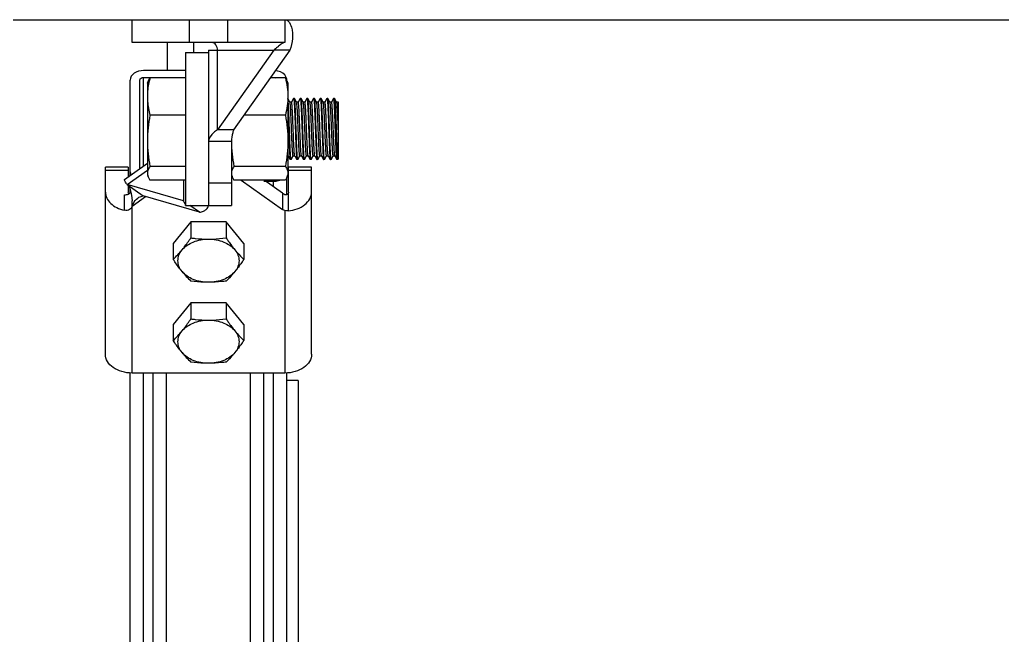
# Model space of a CAD drawing. Extents: x -409572 to -157272, y 600795 to 878326.
# Drawn here: x -401543 to -399675, y 813713 to 814884 of the extents above; entities that cross this region are included whole.
import ezdxf

# ---------------------------------------------------------------- set-up
doc = ezdxf.new("R2010")
doc.units = 0
doc.header["$LTSCALE"] = 1000
doc.header["$MEASUREMENT"] = 0
doc.layers.get('0').update_dxf_attribs({"linetype": 'CONTINUOUS'})
doc.layers.add('BZ', color=2, linetype='CONTINUOUS')

msp = doc.modelspace()

# ---------------------------------------------------------------- linework, layer by layer
at = {"linetype": 'CONTINUOUS'}
for p, q in [((-401329, 814840.2), (-401329, 814883.7)), ((-401329, 814883.7), (-401038.6, 814883.7)), ((-401220.1, 814840.2), (-401220.1, 814883.7)), ((-401147.5, 814883.7), (-401147.5, 814840.2)), ((-401038.6, 814883.7), (-401038.6, 814840.2)), ((-401038.6, 814840.2), (-401329, 814840.2)), ((-401262.7, 814840.2), (-401262.7, 814787)), ((-401212.4, 814840.2), (-401212.4, 814821.2)), ((-401227.4, 814821.2), (-401227.4, 814530.8)), ((-401227.4, 814821.2), (-401183.8, 814821.2)), ((-401183.8, 814825.7), (-401183.8, 814530.8)), ((-401183.8, 814825.7), (-401059.9, 814825.7)), ((-401059.9, 814825.7), (-401166.8, 814674.4)), ((-401166.8, 814674.4), (-401166.8, 814825.7)), ((-401029.1, 814825.7), (-401136, 814674.4)), ((-401029.1, 814825.7), (-401059.9, 814825.7)), ((-401227.4, 814787), (-401307.3, 814787)), ((-401307.3, 814605.8), (-401307.3, 814774.1)), ((-401307.3, 814774.1), (-401227.4, 814774.1)), ((-401227.4, 814773.1), (-401295.1, 814773.1)), ((-401037.7, 814773.1), (-401066.2, 814773.1)), ((-401065.5, 814774.1), (-401060.4, 814774.1)), ((-401060.4, 814773.1), (-401060.4, 814774.1)), ((-401332.7, 814587.8), (-401332.7, 814769)), ((-401314.5, 814600.7), (-401314.5, 814769)), ((-401300, 814763.1), (-401298.8, 814766.3)), ((-401300, 814763.1), (-401300, 814588.8)), ((-401034, 814766.3), (-401032.8, 814763.1)), ((-401032.8, 814763.1), (-401032.8, 814588.8)), ((-401029.1, 814727.2), (-401032.8, 814733.6)), ((-401022.1, 814733.9), (-401026, 814727.2)), ((-401022.1, 814733.9), (-401022, 814734)), ((-401020.4, 814734), (-401022, 814734)), ((-401020.3, 814733.9), (-401020.4, 814734)), ((-401016.4, 814727.2), (-401020.3, 814733.9)), ((-401009.4, 814733.9), (-401013.3, 814727.2)), ((-401009.4, 814733.9), (-401009.3, 814734)), ((-401007.7, 814734), (-401009.3, 814734)), ((-401007.6, 814733.9), (-401007.7, 814734)), ((-401003.7, 814727.2), (-401007.6, 814733.9)), ((-400996.7, 814733.9), (-401000.6, 814727.2)), ((-400996.7, 814733.9), (-400996.6, 814734)), ((-400995, 814734), (-400996.6, 814734)), ((-400994.9, 814733.9), (-400995, 814734)), ((-400991, 814727.2), (-400994.9, 814733.9)), ((-400984, 814733.9), (-400987.9, 814727.2)), ((-400984, 814733.9), (-400983.9, 814734)), ((-400982.3, 814734), (-400983.9, 814734)), ((-400982.2, 814733.9), (-400982.3, 814734)), ((-400978.3, 814727.2), (-400982.2, 814733.9)), ((-400971.3, 814733.9), (-400975.2, 814727.2)), ((-400971.3, 814733.9), (-400971.2, 814734)), ((-400969.6, 814734), (-400971.2, 814734)), ((-400969.5, 814733.9), (-400969.6, 814734)), ((-400965.6, 814727.2), (-400969.5, 814733.9)), ((-400958.6, 814733.9), (-400962.5, 814727.2)), ((-400958.6, 814733.9), (-400958.5, 814734)), ((-400956.9, 814734), (-400958.5, 814734)), ((-400956.8, 814733.9), (-400956.9, 814734)), ((-400952.9, 814727.2), (-400956.8, 814733.9)), ((-400945.9, 814733.9), (-400949.8, 814727.2)), ((-400945.8, 814734), (-400945.9, 814733.9)), ((-400944.2, 814734), (-400945.8, 814734)), ((-400944.2, 814734), (-400944.1, 814733.9)), ((-400940.2, 814727.2), (-400944.1, 814733.9)), ((-400944.1, 814733.9), (-400944, 814733.8)), ((-401029, 814727), (-401029.1, 814727.2)), ((-401026, 814727.2), (-401029.1, 814727.2)), ((-401028.9, 814726.8), (-401029, 814727)), ((-401016.3, 814727), (-401016.4, 814727.2)), ((-401013.3, 814727.2), (-401016.4, 814727.2)), ((-401003.6, 814727), (-401003.7, 814727.2)), ((-401000.6, 814727.2), (-401003.7, 814727.2)), ((-400990.9, 814727), (-400991, 814727.2)), ((-400987.9, 814727.2), (-400991, 814727.2)), ((-400990.8, 814726.9), (-400990.9, 814727)), ((-400978.2, 814727), (-400978.3, 814727.2)), ((-400975.2, 814727.2), (-400978.3, 814727.2)), ((-400965.5, 814727), (-400965.6, 814727.2)), ((-400962.5, 814727.2), (-400965.6, 814727.2)), ((-400952.8, 814727), (-400952.9, 814727.2)), ((-400949.8, 814727.2), (-400952.9, 814727.2)), ((-400940.1, 814727), (-400940.2, 814727.2)), ((-400937, 814727.2), (-400940.2, 814727.2)), ((-400937, 814727.4), (-400937.1, 814727.2)), ((-400937, 814727.4), (-400937, 814619.3)), ((-400937, 814727.1), (-400937, 814727.2)), ((-401227.4, 814702), (-401295.1, 814702)), ((-401037.7, 814702), (-401116.5, 814702)), ((-401136, 814674.4), (-401166.8, 814674.4)), ((-401140.3, 814652.1), (-401183.8, 814652.1)), ((-401140.3, 814652.1), (-401140.3, 814530.8)), ((-401032.8, 814624.8), (-401032.4, 814624.8)), ((-401032.5, 814624.9), (-401032.4, 814624.8)), ((-401032.4, 814624.8), (-401028.5, 814618)), ((-401026.6, 814618), (-401022.8, 814624.8)), ((-401022.8, 814624.8), (-401019.7, 814624.8)), ((-401019.8, 814624.9), (-401019.8, 814625)), ((-401019.8, 814624.9), (-401019.7, 814624.8)), ((-401019.7, 814624.8), (-401015.8, 814618)), ((-401013.9, 814618), (-401010, 814624.8)), ((-401010.1, 814624.8), (-401007, 814624.8)), ((-401007.1, 814624.9), (-401007, 814624.8)), ((-401007, 814624.8), (-401003.1, 814618)), ((-401001.2, 814618), (-400997.3, 814624.8)), ((-400997.4, 814624.8), (-400994.3, 814624.8)), ((-400994.4, 814624.9), (-400994.3, 814624.8)), ((-400994.3, 814624.8), (-400990.4, 814618)), ((-400988.5, 814618), (-400984.6, 814624.8)), ((-400984.7, 814624.8), (-400981.6, 814624.8)), ((-400981.7, 814624.9), (-400981.6, 814624.8)), ((-400981.6, 814624.8), (-400977.7, 814618)), ((-400975.8, 814618), (-400971.9, 814624.8)), ((-400972, 814624.8), (-400968.9, 814624.8)), ((-400968.9, 814624.9), (-400968.9, 814624.8)), ((-400968.9, 814624.8), (-400964.9, 814618)), ((-400963.1, 814618), (-400959.2, 814624.8)), ((-400959.3, 814624.8), (-400956.2, 814624.8)), ((-400956.2, 814624.9), (-400956.6, 814626.5)), ((-400956.2, 814624.9), (-400956.2, 814624.8)), ((-400956.2, 814624.8), (-400952.2, 814618)), ((-400950.4, 814618), (-400946.5, 814624.8)), ((-400946.6, 814624.8), (-400943.5, 814624.8)), ((-400943.5, 814624.9), (-400943.5, 814624.8)), ((-400943.5, 814624.8), (-400939.5, 814618)), ((-401379.9, 814247.9), (-401379.9, 814603.4)), ((-401336.3, 814603.4), (-401379.9, 814603.4)), ((-401343.4, 814580.2), (-401300, 814610.9)), ((-401336.3, 814603.4), (-401336.3, 814585.3)), ((-401227.4, 814604.8), (-401295.1, 814604.8)), ((-401037.7, 814604.8), (-401135.4, 814604.8)), ((-401031.4, 814555.9), (-401031.4, 814603.4)), ((-400987.8, 814603.4), (-401031.4, 814603.4)), ((-401028.5, 814618), (-401028.4, 814617.9)), ((-401026.8, 814617.9), (-401028.4, 814617.9)), ((-401026.6, 814618), (-401026.8, 814617.9)), ((-401015.8, 814618), (-401015.6, 814617.9)), ((-401014.1, 814617.9), (-401015.6, 814617.9)), ((-401013.9, 814618), (-401014.1, 814617.9)), ((-401003.1, 814618), (-401002.9, 814617.9)), ((-401001.4, 814617.9), (-401002.9, 814617.9)), ((-401001.2, 814618), (-401001.4, 814617.9)), ((-400990.4, 814618), (-400990.2, 814617.9)), ((-400988.7, 814617.9), (-400990.2, 814617.9)), ((-400988.5, 814618), (-400988.7, 814617.9)), ((-400987.8, 814247.9), (-400987.8, 814603.4)), ((-400977.7, 814618), (-400977.5, 814617.9)), ((-400975.9, 814617.9), (-400977.5, 814617.9)), ((-400975.8, 814618), (-400975.9, 814617.9)), ((-400964.9, 814618), (-400964.8, 814617.9)), ((-400963.2, 814617.9), (-400964.8, 814617.9)), ((-400963.1, 814618), (-400963.2, 814617.9)), ((-400952.2, 814618), (-400952.1, 814617.9)), ((-400950.5, 814617.9), (-400952.1, 814617.9)), ((-400950.4, 814618), (-400950.5, 814617.9)), ((-400937.8, 814617.9), (-400939.4, 814617.9)), ((-400937.8, 814617.9), (-400937.7, 814618)), ((-400937.7, 814618), (-400937, 814619.3)), ((-401336.3, 814597), (-401379.9, 814597)), ((-401338.6, 814570.6), (-401300, 814597.9)), ((-401300, 814588.8), (-401298.8, 814585.6)), ((-401140.3, 814588.8), (-401139.1, 814585.6)), ((-401034, 814585.6), (-401032.8, 814588.8)), ((-400987.8, 814597), (-401031.4, 814597)), ((-401338.6, 814570.6), (-401307.8, 814548.8)), ((-401231.6, 814539.3), (-401338.6, 814570.6)), ((-401336.3, 814569), (-401336.3, 814555.9)), ((-401335.9, 814568.7), (-401334.8, 814566.4)), ((-401334.8, 814566.4), (-401332.6, 814560.6)), ((-401227.4, 814578.8), (-401295.1, 814578.8)), ((-401231.6, 814578.8), (-401231.6, 814539.3)), ((-401183.8, 814573.3), (-401140.3, 814573.3)), ((-401037.7, 814578.8), (-401135.4, 814578.8)), ((-401121.8, 814578.8), (-401042.9, 814523)), ((-401078.6, 814576.5), (-401060.4, 814576.5)), ((-401042.9, 814553.8), (-401078.2, 814578.8)), ((-401060.4, 814566.2), (-401060.4, 814576.5)), ((-401035, 814551.7), (-401035, 814583.4)), ((-401343.5, 814521.5), (-401343.5, 814550.8)), ((-401332.7, 814554.3), (-401332.7, 814560.7)), ((-401332.6, 814560.6), (-401330.6, 814553.4)), ((-401330.6, 814553.4), (-401329.3, 814545.3)), ((-401329, 814529.5), (-401303.5, 814547.6)), ((-401200.8, 814517.5), (-401307.8, 814548.8)), ((-401042.9, 814553.8), (-401042.9, 814523)), ((-401032.6, 814553.1), (-401032.6, 814520.3)), ((-401329.3, 814545.3), (-401329, 814539.3)), ((-401329, 814212), (-401329, 814539.3)), ((-401227.4, 814530.8), (-401140.3, 814530.8)), ((-401200.8, 814517.5), (-401219.6, 814530.8)), ((-401038.6, 814520.9), (-401038.6, 814212)), ((-401217.4, 814499.5), (-401250.9, 814458.4)), ((-401217.4, 814499.5), (-401217.4, 814468.9)), ((-401150.3, 814499.5), (-401217.4, 814499.5)), ((-401150.3, 814499.5), (-401150.3, 814468.9)), ((-401116.8, 814458.4), (-401150.3, 814499.5)), ((-401250.9, 814458.4), (-401250.9, 814427.9)), ((-401116.8, 814458.4), (-401116.8, 814427.9)), ((-401217.4, 814345.5), (-401250.9, 814304.4)), ((-401217.4, 814345.5), (-401217.4, 814314.9)), ((-401150.3, 814345.5), (-401217.4, 814345.5)), ((-401150.3, 814345.5), (-401150.3, 814314.9)), ((-401116.8, 814304.4), (-401150.3, 814345.5)), ((-401250.9, 814304.4), (-401250.9, 814273.9)), ((-401116.8, 814304.4), (-401116.8, 814273.9)), ((-401332.7, 812555.6), (-401332.7, 814212)), ((-401038.6, 814212), (-401329, 814212)), ((-401307.3, 812554.8), (-401307.3, 814212)), ((-401289.1, 812554.8), (-401289.1, 814212)), ((-401263.7, 812554.8), (-401263.7, 814212)), ((-401104, 812554.8), (-401104, 814212)), ((-401078.6, 812554.8), (-401078.6, 814212)), ((-401060.4, 812554.8), (-401060.4, 814212)), ((-401035, 812555.6), (-401035, 814212)), ((-401013.2, 814197.8), (-401035, 814197.8)), ((-401013.2, 814197.8), (-401013.2, 812607.4))]:
    msp.add_line(p, q, dxfattribs=at)
for centre, radius, start, end in [((-401048.9, 814768.7), 13.9, 17.8946, 22.1691), ((-401284.3, 814611.1), 67.7, 215.5714, 216.7651), ((-401342.3, 814567), 16, 292.244, 297.8329), ((-401341.9, 814566.1), 15, 297.8753, 299.7704), ((-401396.3, 814578.5), 209.3, 313.9914, 320.7735), ((-401072, 814537.4), 209.3, 219.2265, 226.0086), ((-401396.3, 814424.4), 209.3, 313.9914, 320.7735), ((-401072, 814383.4), 209.3, 219.2265, 226.0086)]:
    msp.add_arc(centre, radius, start, end, dxfattribs=at)
for points, knots in [([(-401038.6, 814883.7), (-401031.4, 814883.7), (-401025.3, 814870.4), (-401024, 814857.7), (-401024.2, 814843.5), (-401026.6, 814832.8), (-401029.1, 814825.7)], [0, 0, 0, 0, 0.34128, 0.481725, 0.640517, 1, 1, 1, 1]), ([(-401166.8, 814825.7), (-401166.8, 814829.2), (-401168.2, 814835.9), (-401174.3, 814840.2), (-401177.1, 814840.2)], [0, 0, 0, 0, 0.55976, 1, 1, 1, 1]), ([(-401050.5, 814833.1), (-401051.2, 814832.5), (-401054.3, 814829.9), (-401057.4, 814827.5), (-401059.9, 814825.7)], [0, 0, 0, 0, 0.226541, 1, 1, 1, 1]), ([(-401038.6, 814840.2), (-401040.5, 814840.2), (-401045, 814838), (-401048.4, 814834.9), (-401050.5, 814833.1)], [0, 0, 0, 0, 0.400704, 1, 1, 1, 1]), ([(-401307.3, 814787), (-401313.5, 814787), (-401325.1, 814784.6), (-401332.7, 814773.9), (-401332.7, 814769)], [0, 0, 0, 0, 0.559767, 1, 1, 1, 1]), ([(-401295.1, 814773.1), (-401295.8, 814770.2), (-401298.6, 814758.5), (-401300, 814746.5), (-401300, 814737.6)], [0, 0, 0, 0, 0.252048, 1, 1, 1, 1]), ([(-401298.9, 814766.2), (-401298.6, 814766.8), (-401297.6, 814769.2), (-401296.2, 814771.5), (-401295.1, 814773.1)], [0, 0, 0, 0, 0.238306, 1, 1, 1, 1]), ([(-401036, 814774), (-401036.7, 814775.7), (-401041.4, 814782.8), (-401050.2, 814786.1), (-401056.6, 814786.8)], [0, 0, 0, 0, 0.221061, 1, 1, 1, 1]), ([(-401033.9, 814766.2), (-401034.2, 814766.8), (-401035.2, 814769.2), (-401036.6, 814771.5), (-401037.7, 814773.1)], [0, 0, 0, 0, 0.238306, 1, 1, 1, 1]), ([(-401037.7, 814773.1), (-401036.2, 814767.3), (-401033.7, 814755.5), (-401032.8, 814743.5), (-401032.8, 814737.6)], [0, 0, 0, 0, 0.502209, 1, 1, 1, 1]), ([(-401035, 814769), (-401035, 814769.7), (-401035.1, 814771), (-401035.4, 814772.3), (-401035.6, 814773)], [0, 0, 0, 0, 0.496614, 1, 1, 1, 1]), ([(-401300, 814737.6), (-401300, 814734.6), (-401299.5, 814722.6), (-401297.3, 814710.7), (-401295.1, 814702)], [0, 0, 0, 0, 0.248826, 1, 1, 1, 1]), ([(-401032.8, 814737.6), (-401032.8, 814731.6), (-401033.7, 814719.6), (-401036.2, 814707.8), (-401037.7, 814702)], [0, 0, 0, 0, 0.497791, 1, 1, 1, 1]), ([(-401022, 814734), (-401021.9, 814734), (-401021.8, 814733.8), (-401021.7, 814733.3), (-401021.5, 814732.5), (-401021.3, 814730.9), (-401021.1, 814728.1), (-401020.8, 814723.9), (-401020.5, 814718.7), (-401020.2, 814712.5), (-401019.9, 814705.6), (-401019.5, 814695.2), (-401019, 814681.5), (-401018.4, 814665), (-401017.9, 814649.4), (-401017.5, 814639.5), (-401017.2, 814634.9)], [0, 0, 0, 0, 0.00218, 0.007156, 0.015174, 0.026244, 0.057342, 0.099842, 0.152844, 0.215209, 0.285592, 0.362474, 0.528996, 0.700446, 0.862075, 1, 1, 1, 1]), ([(-401015.7, 814634.9), (-401015.9, 814639.3), (-401016.3, 814649), (-401016.8, 814664.1), (-401017.4, 814680.2), (-401017.9, 814696), (-401018.4, 814708.3), (-401018.8, 814717.1), (-401019.1, 814722.4), (-401019.4, 814726.8), (-401019.6, 814730.2), (-401020, 814732.4), (-401020.1, 814733.6), (-401020.3, 814733.9)], [0, 0, 0, 0, 0.134252, 0.291372, 0.458537, 0.622096, 0.768683, 0.831794, 0.886343, 0.931217, 0.965509, 0.98855, 1, 1, 1, 1]), ([(-401009.3, 814734), (-401009.2, 814734), (-401009.1, 814733.8), (-401009, 814733.3), (-401008.8, 814732.5), (-401008.6, 814730.9), (-401008.4, 814728.1), (-401008.1, 814723.9), (-401007.8, 814718.7), (-401007.5, 814712.6), (-401007.2, 814705.6), (-401006.8, 814695.2), (-401006.3, 814681.5), (-401005.7, 814665), (-401005.2, 814649.4), (-401004.8, 814639.5), (-401004.5, 814634.9)], [0, 0, 0, 0, 0.002174, 0.007143, 0.015154, 0.026218, 0.057307, 0.099799, 0.152794, 0.215155, 0.285537, 0.362422, 0.52895, 0.70041, 0.86206, 1, 1, 1, 1]), ([(-401002.9, 814634.9), (-401003.2, 814639.3), (-401003.6, 814649), (-401004.1, 814664.1), (-401004.7, 814680.2), (-401005.2, 814696), (-401005.7, 814708.3), (-401006.1, 814717.1), (-401006.4, 814722.4), (-401006.7, 814726.8), (-401006.9, 814730.2), (-401007.2, 814732.4), (-401007.4, 814733.6), (-401007.6, 814733.9)], [0, 0, 0, 0, 0.134248, 0.291362, 0.458527, 0.622086, 0.768676, 0.831791, 0.886342, 0.931217, 0.965509, 0.988549, 1, 1, 1, 1]), ([(-400996.6, 814734), (-400996.5, 814734), (-400996.4, 814733.8), (-400996.3, 814733.3), (-400996.1, 814732.5), (-400995.9, 814730.9), (-400995.7, 814728.1), (-400995.4, 814723.9), (-400995.1, 814718.7), (-400994.8, 814712.6), (-400994.5, 814705.6), (-400994.1, 814695.2), (-400993.6, 814681.5), (-400993, 814665), (-400992.5, 814649.4), (-400992, 814639.5), (-400991.8, 814634.9)], [0, 0, 0, 0, 0.002175, 0.007145, 0.015158, 0.026223, 0.057313, 0.099807, 0.152805, 0.215171, 0.285555, 0.36244, 0.528965, 0.700426, 0.862068, 1, 1, 1, 1]), ([(-400990.2, 814634.9), (-400990.5, 814639.3), (-400990.9, 814649), (-400991.4, 814664.1), (-400992, 814680.2), (-400992.5, 814696), (-400993, 814708.3), (-400993.4, 814717.1), (-400993.7, 814722.4), (-400994, 814726.8), (-400994.2, 814730.2), (-400994.5, 814732.4), (-400994.7, 814733.6), (-400994.9, 814733.9)], [0, 0, 0, 0, 0.134249, 0.291369, 0.458531, 0.622086, 0.768675, 0.831789, 0.886339, 0.931214, 0.965507, 0.988549, 1, 1, 1, 1]), ([(-400983.9, 814734), (-400983.8, 814734), (-400983.7, 814733.8), (-400983.6, 814733.3), (-400983.4, 814732.5), (-400983.2, 814730.9), (-400982.9, 814728.1), (-400982.7, 814723.9), (-400982.4, 814718.7), (-400982.1, 814712.5), (-400981.8, 814705.6), (-400981.4, 814695.2), (-400980.9, 814681.5), (-400980.3, 814665), (-400979.8, 814649.4), (-400979.3, 814639.5), (-400979.1, 814634.9)], [0, 0, 0, 0, 0.002179, 0.007154, 0.015171, 0.02624, 0.057337, 0.099835, 0.152836, 0.215199, 0.285581, 0.362463, 0.528986, 0.700438, 0.862072, 1, 1, 1, 1]), ([(-400977.5, 814634.9), (-400977.8, 814639.3), (-400978.2, 814649), (-400978.7, 814664.1), (-400979.3, 814680.2), (-400979.8, 814696), (-400980.3, 814708.3), (-400980.7, 814717.1), (-400981, 814722.4), (-400981.3, 814726.8), (-400981.5, 814730.2), (-400981.8, 814732.4), (-400982, 814733.6), (-400982.2, 814733.9)], [0, 0, 0, 0, 0.134251, 0.29137, 0.458536, 0.622096, 0.768683, 0.831794, 0.886344, 0.931218, 0.96551, 0.98855, 1, 1, 1, 1]), ([(-400971.2, 814734), (-400971.1, 814734), (-400971, 814733.8), (-400970.9, 814733.3), (-400970.7, 814732.5), (-400970.5, 814730.9), (-400970.2, 814728.1), (-400970, 814723.9), (-400969.7, 814718.7), (-400969.4, 814712.6), (-400969.1, 814705.6), (-400968.7, 814695.2), (-400968.2, 814681.5), (-400967.6, 814665), (-400967.1, 814649.4), (-400966.6, 814639.5), (-400966.4, 814634.9)], [0, 0, 0, 0, 0.002173, 0.00714, 0.01515, 0.026213, 0.0573, 0.09979, 0.152784, 0.215145, 0.285528, 0.362414, 0.528942, 0.700406, 0.862059, 1, 1, 1, 1]), ([(-400964.8, 814634.9), (-400965, 814639.3), (-400965.5, 814649), (-400966, 814664.1), (-400966.6, 814680.2), (-400967.1, 814696), (-400967.6, 814708.3), (-400968, 814717.1), (-400968.3, 814722.4), (-400968.6, 814726.8), (-400968.8, 814730.2), (-400969.1, 814732.4), (-400969.3, 814733.6), (-400969.5, 814733.9)], [0, 0, 0, 0, 0.134247, 0.291362, 0.458526, 0.622082, 0.768672, 0.831787, 0.88634, 0.931215, 0.965508, 0.988549, 1, 1, 1, 1]), ([(-400958.5, 814734), (-400958.4, 814734), (-400958.3, 814733.8), (-400958.2, 814733.3), (-400958, 814732.5), (-400957.8, 814730.9), (-400957.5, 814728.1), (-400957.3, 814723.9), (-400957, 814718.7), (-400956.7, 814712.6), (-400956.4, 814705.6), (-400956, 814695.2), (-400955.5, 814681.5), (-400954.9, 814665), (-400954.3, 814649.4), (-400953.9, 814639.5), (-400953.7, 814634.9)], [0, 0, 0, 0, 0.002177, 0.007149, 0.015163, 0.02623, 0.057323, 0.099818, 0.152818, 0.215183, 0.285568, 0.362452, 0.528976, 0.700434, 0.862071, 1, 1, 1, 1]), ([(-400952.1, 814634.9), (-400952.3, 814639.3), (-400952.7, 814649), (-400953.3, 814664.1), (-400953.9, 814680.2), (-400954.4, 814696), (-400954.9, 814708.3), (-400955.3, 814717.1), (-400955.6, 814722.4), (-400955.9, 814726.8), (-400956.1, 814730.2), (-400956.4, 814732.4), (-400956.6, 814733.6), (-400956.8, 814733.9)], [0, 0, 0, 0, 0.134252, 0.291372, 0.458534, 0.62209, 0.768678, 0.831791, 0.88634, 0.931215, 0.965508, 0.988549, 1, 1, 1, 1]), ([(-400939.5, 814618), (-400939.6, 814618.2), (-400939.8, 814618.8), (-400940, 814619.9), (-400940.1, 814621.6), (-400940.4, 814624.7), (-400940.8, 814629.9), (-400941.1, 814637.3), (-400941.5, 814646.1), (-400941.9, 814656), (-400942.3, 814666.7), (-400942.7, 814677.7), (-400943, 814688.6), (-400943.4, 814699.1), (-400943.8, 814708.7), (-400944.2, 814717.1), (-400944.5, 814723.2), (-400944.8, 814727.3), (-400945, 814729.6), (-400945.2, 814731.5), (-400945.3, 814732.8), (-400945.5, 814733.6), (-400945.7, 814734), (-400945.8, 814734)], [0, 0, 0, 0, 0.005461, 0.015369, 0.029712, 0.048378, 0.097984, 0.162392, 0.239234, 0.32568, 0.418537, 0.514379, 0.609666, 0.700878, 0.784648, 0.857887, 0.917894, 0.942228, 0.962473, 0.978452, 0.990029, 0.997146, 1, 1, 1, 1]), ([(-400944, 814733.8), (-400943.9, 814733.6), (-400943.8, 814732.9), (-400943.5, 814731), (-400943.2, 814727.2), (-400942.8, 814721.4), (-400942.4, 814713.9), (-400942.1, 814705), (-400941.7, 814695.1), (-400941.3, 814684.5), (-400940.9, 814673.6), (-400940.5, 814662.7), (-400940.2, 814652.4), (-400939.8, 814642.9), (-400939.4, 814634.6), (-400939.1, 814628.5), (-400938.8, 814624.6), (-400938.6, 814622.2), (-400938.4, 814620.4), (-400938.3, 814619.1), (-400938.1, 814618.4), (-400937.9, 814617.9), (-400937.8, 814617.9)], [0, 0, 0, 0, 0.006475, 0.017345, 0.052019, 0.102898, 0.168161, 0.245445, 0.331943, 0.424513, 0.519786, 0.6143, 0.704615, 0.787448, 0.85979, 0.919015, 0.943021, 0.962988, 0.978745, 0.990161, 0.99718, 1, 1, 1, 1]), ([(-401028.4, 814634.9), (-401028.8, 814644.1), (-401029.3, 814658.6), (-401030, 814678.4), (-401030.6, 814693.7), (-401031.1, 814707.7), (-401031.6, 814719.2), (-401032.1, 814727), (-401032.5, 814731.3), (-401032.7, 814732.8), (-401032.8, 814733.4)], [0, 0, 0, 0, 0.280313, 0.441626, 0.601058, 0.746568, 0.867171, 0.953784, 0.982215, 1, 1, 1, 1]), ([(-401022.8, 814624.8), (-401022.9, 814624.8), (-401023.1, 814625.2), (-401023.2, 814625.8), (-401023.4, 814627), (-401023.6, 814628.5), (-401023.8, 814630.5), (-401024, 814634), (-401024.4, 814639.2), (-401024.7, 814646.4), (-401025.1, 814654.6), (-401025.5, 814663.6), (-401025.9, 814673), (-401026.2, 814682.6), (-401026.6, 814691.9), (-401027, 814700.6), (-401027.4, 814708.5), (-401027.7, 814715.2), (-401028.1, 814720.5), (-401028.5, 814724.2), (-401028.7, 814726.2), (-401028.9, 814726.8)], [0, 0, 0, 0, 0.002911, 0.009851, 0.021077, 0.036552, 0.056152, 0.079719, 0.137881, 0.208992, 0.29053, 0.379595, 0.473019, 0.567477, 0.659607, 0.74613, 0.82397, 0.89036, 0.94295, 0.979899, 1, 1, 1, 1]), ([(-401019.8, 814625), (-401020.1, 814625.6), (-401020.3, 814627.5), (-401020.7, 814631.1), (-401021, 814636.4), (-401021.4, 814643), (-401021.8, 814650.8), (-401022.2, 814659.6), (-401022.5, 814668.9), (-401022.9, 814678.5), (-401023.3, 814688), (-401023.7, 814697.1), (-401024, 814705.4), (-401024.4, 814712.6), (-401024.7, 814717.9), (-401025, 814721.3), (-401025.2, 814723.4), (-401025.4, 814724.9), (-401025.6, 814726.1), (-401025.7, 814726.7), (-401025.9, 814727.2), (-401026, 814727.2)], [0, 0, 0, 0, 0.018814, 0.054691, 0.106467, 0.172314, 0.249877, 0.336373, 0.428694, 0.52352, 0.617441, 0.707082, 0.789219, 0.860904, 0.919566, 0.943342, 0.96312, 0.978736, 0.990065, 0.997067, 1, 1, 1, 1]), ([(-401010.1, 814624.8), (-401010.2, 814624.8), (-401010.4, 814625.2), (-401010.5, 814625.8), (-401010.7, 814627.1), (-401010.9, 814628.7), (-401011.1, 814630.7), (-401011.4, 814634.3), (-401011.7, 814639.6), (-401012.1, 814647), (-401012.4, 814655.4), (-401012.8, 814664.6), (-401013.2, 814674.2), (-401013.6, 814683.9), (-401014, 814693.3), (-401014.3, 814702), (-401014.7, 814709.8), (-401015.1, 814716.4), (-401015.5, 814721.4), (-401015.8, 814724.6), (-401016.1, 814726.3), (-401016.2, 814726.9), (-401016.3, 814727)], [0, 0, 0, 0, 0.002979, 0.01011, 0.021658, 0.037569, 0.057721, 0.081935, 0.141647, 0.214533, 0.297928, 0.388772, 0.483731, 0.57932, 0.672029, 0.758454, 0.835426, 0.900125, 0.95019, 0.983823, 0.99411, 1, 1, 1, 1]), ([(-401007.1, 814624.9), (-401007.2, 814625.1), (-401007.3, 814625.6), (-401007.6, 814627.3), (-401007.9, 814630.5), (-401008.3, 814635.6), (-401008.6, 814642.1), (-401009, 814649.9), (-401009.4, 814658.6), (-401009.8, 814668), (-401010.2, 814677.7), (-401010.5, 814687.3), (-401010.9, 814696.5), (-401011.3, 814704.9), (-401011.7, 814712.3), (-401012, 814717.7), (-401012.3, 814721.2), (-401012.5, 814723.3), (-401012.7, 814724.9), (-401012.9, 814726.1), (-401013, 814726.7), (-401013.2, 814727.2), (-401013.3, 814727.2)], [0, 0, 0, 0, 0.005873, 0.016149, 0.049758, 0.099805, 0.164491, 0.241456, 0.327881, 0.420594, 0.516191, 0.611162, 0.702019, 0.785427, 0.858327, 0.918049, 0.942268, 0.962424, 0.978339, 0.989888, 0.997021, 1, 1, 1, 1]), ([(-400997.4, 814624.8), (-400997.5, 814624.8), (-400997.7, 814625.2), (-400997.8, 814625.8), (-400998, 814627.1), (-400998.2, 814628.7), (-400998.4, 814630.7), (-400998.7, 814634.3), (-400999, 814639.6), (-400999.4, 814647), (-400999.7, 814655.4), (-401000.1, 814664.6), (-401000.5, 814674.2), (-401000.9, 814683.9), (-401001.3, 814693.3), (-401001.6, 814702), (-401002, 814709.8), (-401002.4, 814716.4), (-401002.8, 814721.4), (-401003.1, 814724.6), (-401003.4, 814726.3), (-401003.5, 814726.9), (-401003.6, 814727)], [0, 0, 0, 0, 0.002978, 0.01011, 0.021657, 0.037569, 0.057721, 0.081935, 0.141646, 0.214533, 0.297927, 0.388772, 0.483732, 0.579321, 0.67203, 0.758455, 0.835427, 0.900125, 0.95019, 0.983823, 0.994113, 1, 1, 1, 1]), ([(-400994.4, 814624.9), (-400994.5, 814625.1), (-400994.6, 814625.6), (-400994.9, 814627.3), (-400995.2, 814630.5), (-400995.6, 814635.6), (-400995.9, 814642.1), (-400996.3, 814649.9), (-400996.7, 814658.6), (-400997.1, 814668), (-400997.5, 814677.7), (-400997.8, 814687.3), (-400998.2, 814696.5), (-400998.6, 814704.9), (-400999, 814712.3), (-400999.3, 814717.7), (-400999.6, 814721.2), (-400999.8, 814723.3), (-401000, 814724.9), (-401000.1, 814726.1), (-401000.3, 814726.7), (-401000.5, 814727.2), (-401000.6, 814727.2)], [0, 0, 0, 0, 0.005876, 0.016149, 0.049759, 0.099805, 0.164492, 0.241457, 0.327882, 0.420595, 0.516191, 0.611162, 0.702019, 0.785427, 0.858326, 0.918049, 0.942268, 0.962424, 0.978338, 0.989888, 0.99702, 1, 1, 1, 1]), ([(-400984.7, 814624.8), (-400984.8, 814624.8), (-400985, 814625.2), (-400985.1, 814625.8), (-400985.3, 814627), (-400985.5, 814628.6), (-400985.7, 814630.6), (-400985.9, 814634.1), (-400986.3, 814639.4), (-400986.6, 814646.6), (-400987, 814655), (-400987.4, 814664), (-400987.8, 814673.6), (-400988.1, 814683.2), (-400988.5, 814692.5), (-400988.9, 814701.2), (-400989.3, 814709.1), (-400989.7, 814715.7), (-400990, 814720.9), (-400990.4, 814724.5), (-400990.6, 814726.3), (-400990.8, 814726.9)], [0, 0, 0, 0, 0.00294, 0.009963, 0.021326, 0.036989, 0.056826, 0.080671, 0.139499, 0.211374, 0.29371, 0.383542, 0.477628, 0.572576, 0.664959, 0.751445, 0.828916, 0.894583, 0.946089, 0.981611, 1, 1, 1, 1]), ([(-400981.8, 814625.2), (-400982, 814625.8), (-400982.2, 814627.8), (-400982.6, 814631.5), (-400982.9, 814636.9), (-400983.3, 814643.6), (-400983.7, 814651.5), (-400984.1, 814660.2), (-400984.4, 814669.5), (-400984.8, 814679), (-400985.2, 814688.5), (-400985.6, 814697.4), (-400985.9, 814705.6), (-400986.3, 814712.8), (-400986.6, 814718), (-400986.9, 814721.4), (-400987.1, 814723.4), (-400987.3, 814725), (-400987.5, 814726.1), (-400987.6, 814726.7), (-400987.8, 814727.2), (-400987.9, 814727.2)], [0, 0, 0, 0, 0.020522, 0.05782, 0.110674, 0.177241, 0.25517, 0.341702, 0.433769, 0.528107, 0.621369, 0.710247, 0.791589, 0.862513, 0.920514, 0.944012, 0.963555, 0.978984, 0.990176, 0.997096, 1, 1, 1, 1]), ([(-400972, 814624.8), (-400972.1, 814624.8), (-400972.3, 814625.2), (-400972.4, 814625.8), (-400972.6, 814627.1), (-400972.8, 814628.7), (-400973, 814630.7), (-400973.2, 814634.3), (-400973.6, 814639.6), (-400974, 814647), (-400974.3, 814655.4), (-400974.7, 814664.6), (-400975.1, 814674.2), (-400975.5, 814683.9), (-400975.9, 814693.3), (-400976.2, 814702), (-400976.6, 814709.8), (-400977, 814716.4), (-400977.4, 814721.4), (-400977.7, 814724.6), (-400978, 814726.3), (-400978.1, 814726.9), (-400978.2, 814727)], [0, 0, 0, 0, 0.002979, 0.01011, 0.021658, 0.037569, 0.057721, 0.081935, 0.141647, 0.214533, 0.297928, 0.388772, 0.483732, 0.57932, 0.672029, 0.758455, 0.835426, 0.900125, 0.95019, 0.983823, 0.994111, 1, 1, 1, 1]), ([(-400968.9, 814624.9), (-400969, 814625.1), (-400969.2, 814625.6), (-400969.5, 814627.3), (-400969.8, 814630.5), (-400970.2, 814635.6), (-400970.5, 814642.1), (-400970.9, 814649.9), (-400971.3, 814658.6), (-400971.7, 814668), (-400972.1, 814677.7), (-400972.4, 814687.3), (-400972.8, 814696.5), (-400973.2, 814704.9), (-400973.6, 814712.3), (-400973.9, 814717.7), (-400974.2, 814721.2), (-400974.4, 814723.3), (-400974.5, 814724.9), (-400974.7, 814726.1), (-400974.9, 814726.7), (-400975.1, 814727.2), (-400975.2, 814727.2)], [0, 0, 0, 0, 0.005874, 0.016149, 0.049759, 0.099805, 0.164491, 0.241457, 0.327881, 0.420594, 0.516191, 0.611162, 0.702019, 0.785427, 0.858327, 0.918049, 0.942268, 0.962424, 0.978338, 0.989888, 0.997021, 1, 1, 1, 1]), ([(-400959.8, 814626.5), (-400960.2, 814629), (-400960.6, 814635.7), (-400961.3, 814647.8), (-400962, 814663.4), (-400962.6, 814680.6), (-400963.2, 814694.9), (-400963.7, 814705.5), (-400964, 814712.2), (-400964.4, 814717.9), (-400964.7, 814722.2), (-400965, 814725), (-400965.3, 814726.4), (-400965.4, 814726.9), (-400965.5, 814727)], [0, 0, 0, 0, 0.074943, 0.200842, 0.362373, 0.539776, 0.711331, 0.788253, 0.85604, 0.912609, 0.95623, 0.985597, 0.994677, 1, 1, 1, 1]), ([(-400956.6, 814626.5), (-400957, 814629), (-400957.5, 814636), (-400958.2, 814648.6), (-400958.8, 814664.7), (-400959.4, 814679.4), (-400959.9, 814691.4), (-400960.3, 814699.8), (-400960.6, 814707.4), (-400961, 814714), (-400961.3, 814719.4), (-400961.6, 814723), (-400961.9, 814725.1), (-400962.1, 814726.2), (-400962.2, 814726.8), (-400962.4, 814727.2), (-400962.5, 814727.2)], [0, 0, 0, 0, 0.077318, 0.207666, 0.3744, 0.556123, 0.645307, 0.729501, 0.805982, 0.872279, 0.926255, 0.966184, 0.980475, 0.990844, 0.997262, 1, 1, 1, 1]), ([(-400946.6, 814624.8), (-400946.7, 814624.8), (-400946.8, 814625.2), (-400947, 814625.8), (-400947.2, 814627.1), (-400947.4, 814628.7), (-400947.6, 814630.7), (-400947.8, 814634.3), (-400948.2, 814639.6), (-400948.5, 814647), (-400948.9, 814655.4), (-400949.3, 814664.6), (-400949.7, 814674.2), (-400950.1, 814683.9), (-400950.4, 814693.3), (-400950.8, 814702), (-400951.2, 814709.8), (-400951.6, 814716.4), (-400951.9, 814721.4), (-400952.3, 814724.6), (-400952.6, 814726.3), (-400952.7, 814726.9), (-400952.8, 814727)], [0, 0, 0, 0, 0.002979, 0.01011, 0.021658, 0.037569, 0.057721, 0.081935, 0.141647, 0.214533, 0.297928, 0.388772, 0.483731, 0.57932, 0.672029, 0.758454, 0.835426, 0.900125, 0.95019, 0.983823, 0.99411, 1, 1, 1, 1]), ([(-400943.5, 814624.9), (-400943.6, 814625.1), (-400943.8, 814625.6), (-400944.1, 814627.3), (-400944.4, 814630.5), (-400944.8, 814635.6), (-400945.1, 814642.1), (-400945.5, 814649.9), (-400945.9, 814658.6), (-400946.3, 814668), (-400946.6, 814677.7), (-400947, 814687.3), (-400947.4, 814696.5), (-400947.8, 814704.9), (-400948.2, 814712.3), (-400948.5, 814717.7), (-400948.8, 814721.2), (-400949, 814723.3), (-400949.1, 814724.9), (-400949.3, 814726.1), (-400949.5, 814726.7), (-400949.6, 814727.2), (-400949.8, 814727.2)], [0, 0, 0, 0, 0.005876, 0.016149, 0.049759, 0.099805, 0.164492, 0.241457, 0.327882, 0.420595, 0.516192, 0.611162, 0.702019, 0.785427, 0.858326, 0.918049, 0.942268, 0.962424, 0.978338, 0.989888, 0.99702, 1, 1, 1, 1]), ([(-400937, 814674.5), (-400937.2, 814680.9), (-400937.6, 814690.2), (-400938.1, 814702.2), (-400938.5, 814709.9), (-400938.9, 814716.4), (-400939.2, 814721.5), (-400939.6, 814724.7), (-400939.8, 814726.3), (-400940, 814726.9), (-400940.1, 814727)], [0, 0, 0, 0, 0.365048, 0.532447, 0.681469, 0.806694, 0.90358, 0.968671, 0.988591, 1, 1, 1, 1]), ([(-401032.8, 814710.6), (-401032.6, 814704.4), (-401031.6, 814679.2), (-401030.9, 814654), (-401029.9, 814634.9)], [0, 0, 0, 0, 0.243471, 1, 1, 1, 1]), ([(-401166.8, 814674.4), (-401169.3, 814672.7), (-401176.7, 814667.2), (-401183.8, 814658.6), (-401183.8, 814652.1)], [0, 0, 0, 0, 0.32007, 1, 1, 1, 1]), ([(-401136, 814674.4), (-401136.7, 814672.6), (-401139, 814665.4), (-401140.3, 814657.8), (-401140.3, 814652.1)], [0, 0, 0, 0, 0.257441, 1, 1, 1, 1]), ([(-401032.5, 814624.9), (-401032.5, 814625), (-401032.7, 814625.4), (-401032.8, 814625.9), (-401032.8, 814626.2)], [0, 0, 0, 0, 0.15445, 1, 1, 1, 1]), ([(-401029.9, 814634.9), (-401029.8, 814632.7), (-401029.6, 814628.7), (-401029.3, 814624.1), (-401029, 814621.2), (-401028.9, 814619.7), (-401028.7, 814618.7), (-401028.6, 814618.2), (-401028.5, 814618)], [0, 0, 0, 0, 0.396699, 0.701381, 0.816026, 0.904317, 0.965635, 1, 1, 1, 1]), ([(-401026.8, 814617.9), (-401026.9, 814617.9), (-401027, 814618.4), (-401027.2, 814619.1), (-401027.4, 814620.6), (-401027.6, 814622.5), (-401027.8, 814624.9), (-401028.1, 814629.1), (-401028.2, 814632.5), (-401028.4, 814634.9)], [0, 0, 0, 0, 0.020032, 0.070193, 0.151802, 0.264388, 0.406949, 0.578205, 1, 1, 1, 1]), ([(-401017.2, 814634.9), (-401017.1, 814632.7), (-401016.9, 814628.7), (-401016.6, 814624.1), (-401016.3, 814621.2), (-401016.2, 814619.7), (-401016, 814618.7), (-401015.9, 814618.2), (-401015.8, 814618)], [0, 0, 0, 0, 0.396703, 0.701378, 0.816024, 0.904313, 0.965634, 1, 1, 1, 1]), ([(-401014.1, 814617.9), (-401014.2, 814617.9), (-401014.3, 814618.4), (-401014.5, 814619.1), (-401014.7, 814620.6), (-401014.9, 814622.5), (-401015.1, 814624.9), (-401015.4, 814629.1), (-401015.5, 814632.5), (-401015.7, 814634.9)], [0, 0, 0, 0, 0.019992, 0.070121, 0.15171, 0.264292, 0.406859, 0.578131, 1, 1, 1, 1]), ([(-401004.5, 814634.9), (-401004.4, 814632.7), (-401004.2, 814628.7), (-401003.9, 814624.1), (-401003.6, 814621.2), (-401003.5, 814619.7), (-401003.3, 814618.7), (-401003.2, 814618.2), (-401003.1, 814618)], [0, 0, 0, 0, 0.396697, 0.701376, 0.816023, 0.904315, 0.965634, 1, 1, 1, 1]), ([(-401001.4, 814617.9), (-401001.5, 814617.9), (-401001.6, 814618.4), (-401001.8, 814619.1), (-401002, 814620.6), (-401002.2, 814622.5), (-401002.4, 814624.9), (-401002.6, 814629.1), (-401002.8, 814632.5), (-401002.9, 814634.9)], [0, 0, 0, 0, 0.020046, 0.070224, 0.151839, 0.264427, 0.406984, 0.57823, 1, 1, 1, 1]), ([(-400991.8, 814634.9), (-400991.7, 814632.7), (-400991.5, 814628.7), (-400991.2, 814624.1), (-400990.9, 814621.2), (-400990.8, 814619.7), (-400990.6, 814618.7), (-400990.5, 814618.2), (-400990.4, 814618)], [0, 0, 0, 0, 0.3967, 0.70138, 0.816026, 0.904316, 0.965635, 1, 1, 1, 1]), ([(-400988.7, 814617.9), (-400988.8, 814617.9), (-400988.9, 814618.4), (-400989.1, 814619.1), (-400989.3, 814620.6), (-400989.5, 814622.5), (-400989.7, 814624.9), (-400989.9, 814629.1), (-400990.1, 814632.5), (-400990.2, 814634.9)], [0, 0, 0, 0, 0.020019, 0.070169, 0.151771, 0.264355, 0.406918, 0.57818, 1, 1, 1, 1]), ([(-400979.1, 814634.9), (-400979, 814632.7), (-400978.8, 814628.7), (-400978.5, 814624.1), (-400978.2, 814621.2), (-400978.1, 814619.7), (-400977.9, 814618.7), (-400977.8, 814618.2), (-400977.7, 814618)], [0, 0, 0, 0, 0.396702, 0.701375, 0.816022, 0.904313, 0.965635, 1, 1, 1, 1]), ([(-400975.9, 814617.9), (-400976.1, 814617.9), (-400976.2, 814618.4), (-400976.4, 814619.1), (-400976.6, 814620.6), (-400976.8, 814622.5), (-400977, 814624.9), (-400977.2, 814629.1), (-400977.4, 814632.5), (-400977.5, 814634.9)], [0, 0, 0, 0, 0.020003, 0.070142, 0.151736, 0.26432, 0.406884, 0.578149, 1, 1, 1, 1]), ([(-400966.4, 814634.9), (-400966.3, 814632.7), (-400966.1, 814628.7), (-400965.8, 814624.1), (-400965.5, 814621.2), (-400965.3, 814619.7), (-400965.2, 814618.7), (-400965, 814618.2), (-400964.9, 814618)], [0, 0, 0, 0, 0.396699, 0.701381, 0.816026, 0.904317, 0.965635, 1, 1, 1, 1]), ([(-400963.8, 814619.8), (-400964, 814621.7), (-400964.4, 814626.8), (-400964.7, 814631.8), (-400964.8, 814634.9)], [0, 0, 0, 0, 0.384851, 1, 1, 1, 1]), ([(-400959.3, 814624.8), (-400959.4, 814624.8), (-400959.6, 814625.6), (-400959.7, 814626), (-400959.8, 814626.5)], [0, 0, 0, 0, 0.278506, 1, 1, 1, 1]), ([(-400953.7, 814634.9), (-400953.6, 814631.8), (-400953.3, 814626.8), (-400952.9, 814621.7), (-400952.6, 814619.8)], [0, 0, 0, 0, 0.615149, 1, 1, 1, 1]), ([(-400950.5, 814617.9), (-400950.7, 814617.9), (-400950.8, 814618.4), (-400951, 814619.1), (-400951.2, 814620.6), (-400951.4, 814622.5), (-400951.5, 814624.9), (-400951.8, 814629.1), (-400952, 814632.5), (-400952.1, 814634.9)], [0, 0, 0, 0, 0.020006, 0.070146, 0.151741, 0.264322, 0.406888, 0.578156, 1, 1, 1, 1]), ([(-401295.1, 814604.8), (-401296.5, 814602.8), (-401298.9, 814598.7), (-401300, 814594), (-401300, 814591.8)], [0, 0, 0, 0, 0.526507, 1, 1, 1, 1]), ([(-401135.4, 814604.8), (-401136.8, 814602.8), (-401139.2, 814598.7), (-401140.3, 814594), (-401140.3, 814591.8)], [0, 0, 0, 0, 0.526507, 1, 1, 1, 1]), ([(-401037.7, 814604.8), (-401036.3, 814602.8), (-401033.9, 814598.7), (-401032.8, 814594), (-401032.8, 814591.8)], [0, 0, 0, 0, 0.526507, 1, 1, 1, 1]), ([(-400963.2, 814617.9), (-400963.3, 814617.9), (-400963.4, 814618.1), (-400963.6, 814618.7), (-400963.7, 814619.3), (-400963.8, 814619.8)], [0, 0, 0, 0, 0.088107, 0.278317, 1, 1, 1, 1]), ([(-400952.6, 814619.8), (-400952.6, 814619.4), (-400952.5, 814618.8), (-400952.4, 814618.2), (-400952.2, 814618)], [0, 0, 0, 0, 0.645687, 1, 1, 1, 1]), ([(-400939.4, 814617.9), (-400939.4, 814617.9), (-400939.5, 814617.9), (-400939.5, 814618), (-400939.5, 814618)], [0, 0, 0, 0, 0.399347, 1, 1, 1, 1]), ([(-401300, 814591.8), (-401300, 814590.3), (-401299.7, 814588.2), (-401299, 814586.3), (-401298.9, 814585.8)], [0, 0, 0, 0, 0.743021, 1, 1, 1, 1]), ([(-401298.9, 814585.8), (-401298.6, 814585.2), (-401297.6, 814582.7), (-401296.2, 814580.4), (-401295.1, 814578.8)], [0, 0, 0, 0, 0.238306, 1, 1, 1, 1]), ([(-401140.3, 814591.8), (-401140.3, 814591.3), (-401140.2, 814589.3), (-401139.7, 814587.2), (-401139.1, 814585.8)], [0, 0, 0, 0, 0.24568, 1, 1, 1, 1]), ([(-401139.1, 814585.8), (-401138.9, 814585.2), (-401137.9, 814582.7), (-401136.5, 814580.4), (-401135.4, 814578.8)], [0, 0, 0, 0, 0.238306, 1, 1, 1, 1]), ([(-401033.9, 814585.8), (-401034.2, 814585.2), (-401035.2, 814582.7), (-401036.6, 814580.4), (-401037.7, 814578.8)], [0, 0, 0, 0, 0.238306, 1, 1, 1, 1]), ([(-401032.8, 814591.8), (-401032.8, 814591.3), (-401032.9, 814589.3), (-401033.4, 814587.2), (-401033.9, 814585.8)], [0, 0, 0, 0, 0.24568, 1, 1, 1, 1]), ([(-401339.4, 814571.7), (-401340.8, 814573.6), (-401342.4, 814576.2), (-401343.6, 814579), (-401343.6, 814580.1), (-401343.4, 814580.2)], [0, 0, 0, 0, 0.718432, 0.910505, 1, 1, 1, 1]), ([(-401379.9, 814555.9), (-401379.9, 814552.1), (-401377.9, 814543.9), (-401369.9, 814533.6), (-401358, 814525.7), (-401348.6, 814522.6), (-401343.5, 814521.5)], [0, 0, 0, 0, 0.215862, 0.450689, 0.713102, 1, 1, 1, 1]), ([(-401318.2, 814544.7), (-401317.5, 814545.2), (-401314.3, 814547.2), (-401310.6, 814548.3), (-401307.8, 814548.8)], [0, 0, 0, 0, 0.236507, 1, 1, 1, 1]), ([(-401032.6, 814520.3), (-401026.7, 814520.8), (-401015.3, 814523.2), (-401000.6, 814531), (-400990.4, 814542.2), (-400987.8, 814551.5), (-400987.8, 814555.9)], [0, 0, 0, 0, 0.28821, 0.553531, 0.788229, 1, 1, 1, 1]), ([(-401329, 814529.5), (-401329.3, 814526.8), (-401333.7, 814521.3), (-401340.3, 814520.8), (-401343.5, 814521.5)], [0, 0, 0, 0, 0.450677, 1, 1, 1, 1]), ([(-401329, 814529.5), (-401328.3, 814531.2), (-401325.6, 814536.7), (-401321.9, 814542.1), (-401318.2, 814544.7)], [0, 0, 0, 0, 0.286839, 1, 1, 1, 1]), ([(-401227.4, 814530.8), (-401227.4, 814531.4), (-401227.9, 814534.6), (-401230, 814537.3), (-401231.6, 814539.3)], [0, 0, 0, 0, 0.20333, 1, 1, 1, 1]), ([(-401200.8, 814517.5), (-401198.4, 814518), (-401193.9, 814519.4), (-401187.3, 814523), (-401183.8, 814527.8), (-401183.8, 814530.8)], [0, 0, 0, 0, 0.332264, 0.60543, 1, 1, 1, 1]), ([(-401234.1, 814446.1), (-401232.7, 814447.8), (-401226.8, 814455.2), (-401221.4, 814463), (-401217.4, 814468.9)], [0, 0, 0, 0, 0.239452, 1, 1, 1, 1]), ([(-401234.1, 814446.1), (-401228.6, 814452.8), (-401212.4, 814463.4), (-401193.7, 814466.6), (-401183.8, 814466.6)], [0, 0, 0, 0, 0.468341, 1, 1, 1, 1]), ([(-401217.4, 814468.9), (-401214.6, 814468.6), (-401203.5, 814467.3), (-401192.3, 814466.6), (-401183.8, 814466.6)], [0, 0, 0, 0, 0.249182, 1, 1, 1, 1]), ([(-401183.8, 814466.6), (-401181, 814466.6), (-401169.8, 814466.8), (-401158.6, 814467.9), (-401150.3, 814468.9)], [0, 0, 0, 0, 0.250767, 1, 1, 1, 1]), ([(-401183.8, 814466.6), (-401174, 814466.6), (-401155.3, 814463.4), (-401139, 814452.8), (-401133.5, 814446.1)], [0, 0, 0, 0, 0.531659, 1, 1, 1, 1]), ([(-401150.3, 814468.9), (-401148.9, 814466.9), (-401143.6, 814459.1), (-401138, 814451.5), (-401133.5, 814446.1)], [0, 0, 0, 0, 0.259411, 1, 1, 1, 1]), ([(-401234.1, 814405), (-401236.6, 814408), (-401240.5, 814414.5), (-401242.6, 814425.5), (-401240.5, 814436.6), (-401236.6, 814443.1), (-401234.1, 814446.1)], [0, 0, 0, 0, 0.257487, 0.5, 0.742513, 1, 1, 1, 1]), ([(-401133.5, 814446.1), (-401132.2, 814444.4), (-401126.8, 814438.1), (-401121.1, 814432.1), (-401116.8, 814427.9)], [0, 0, 0, 0, 0.264209, 1, 1, 1, 1]), ([(-401133.5, 814446.1), (-401131.1, 814443.1), (-401127.2, 814436.6), (-401125.1, 814425.5), (-401127.2, 814414.5), (-401131.1, 814408), (-401133.5, 814405)], [0, 0, 0, 0, 0.257487, 0.5, 0.742513, 1, 1, 1, 1]), ([(-401234.1, 814405), (-401235.6, 814406.8), (-401241.4, 814414.2), (-401246.9, 814421.9), (-401250.9, 814427.9)], [0, 0, 0, 0, 0.239452, 1, 1, 1, 1]), ([(-401116.8, 814427.9), (-401118.1, 814425.8), (-401123.5, 814418), (-401129.1, 814410.4), (-401133.5, 814405)], [0, 0, 0, 0, 0.259411, 1, 1, 1, 1]), ([(-401183.8, 814384.5), (-401193.7, 814384.5), (-401212.4, 814387.7), (-401228.6, 814398.3), (-401234.1, 814405)], [0, 0, 0, 0, 0.531659, 1, 1, 1, 1]), ([(-401133.5, 814405), (-401139, 814398.3), (-401155.3, 814387.7), (-401174, 814384.5), (-401183.8, 814384.5)], [0, 0, 0, 0, 0.468341, 1, 1, 1, 1]), ([(-401133.5, 814405), (-401134.9, 814403.3), (-401140.2, 814397), (-401145.9, 814391), (-401150.3, 814386.8)], [0, 0, 0, 0, 0.264209, 1, 1, 1, 1]), ([(-401183.8, 814384.5), (-401186.6, 814384.5), (-401197.9, 814384.7), (-401209, 814385.7), (-401217.4, 814386.8)], [0, 0, 0, 0, 0.250767, 1, 1, 1, 1]), ([(-401150.3, 814386.8), (-401153.1, 814386.4), (-401164.2, 814385.1), (-401175.4, 814384.5), (-401183.8, 814384.5)], [0, 0, 0, 0, 0.249182, 1, 1, 1, 1]), ([(-401234.1, 814292.1), (-401232.7, 814293.8), (-401226.8, 814301.2), (-401221.4, 814309), (-401217.4, 814314.9)], [0, 0, 0, 0, 0.239452, 1, 1, 1, 1]), ([(-401234.1, 814292.1), (-401228.6, 814298.8), (-401212.4, 814309.4), (-401193.7, 814312.6), (-401183.8, 814312.6)], [0, 0, 0, 0, 0.468341, 1, 1, 1, 1]), ([(-401217.4, 814314.9), (-401214.6, 814314.6), (-401203.5, 814313.3), (-401192.3, 814312.6), (-401183.8, 814312.6)], [0, 0, 0, 0, 0.249182, 1, 1, 1, 1]), ([(-401183.8, 814312.6), (-401181, 814312.6), (-401169.8, 814312.8), (-401158.6, 814313.9), (-401150.3, 814314.9)], [0, 0, 0, 0, 0.250767, 1, 1, 1, 1]), ([(-401183.8, 814312.6), (-401174, 814312.6), (-401155.3, 814309.4), (-401139, 814298.8), (-401133.5, 814292.1)], [0, 0, 0, 0, 0.531659, 1, 1, 1, 1]), ([(-401150.3, 814314.9), (-401148.9, 814312.9), (-401143.6, 814305.1), (-401138, 814297.5), (-401133.5, 814292.1)], [0, 0, 0, 0, 0.259411, 1, 1, 1, 1]), ([(-401234.1, 814251), (-401236.6, 814254), (-401240.5, 814260.5), (-401242.6, 814271.5), (-401240.5, 814282.6), (-401236.6, 814289.1), (-401234.1, 814292.1)], [0, 0, 0, 0, 0.257487, 0.5, 0.742513, 1, 1, 1, 1]), ([(-401133.5, 814292.1), (-401132.2, 814290.4), (-401126.8, 814284.1), (-401121.1, 814278.1), (-401116.8, 814273.9)], [0, 0, 0, 0, 0.264209, 1, 1, 1, 1]), ([(-401133.5, 814292.1), (-401131.1, 814289.1), (-401127.2, 814282.6), (-401125.1, 814271.5), (-401127.2, 814260.5), (-401131.1, 814254), (-401133.5, 814251)], [0, 0, 0, 0, 0.257487, 0.5, 0.742513, 1, 1, 1, 1]), ([(-401234.1, 814251), (-401235.6, 814252.8), (-401241.4, 814260.2), (-401246.9, 814267.9), (-401250.9, 814273.9)], [0, 0, 0, 0, 0.239452, 1, 1, 1, 1]), ([(-401116.8, 814273.9), (-401118.1, 814271.8), (-401123.5, 814264), (-401129.1, 814256.4), (-401133.5, 814251)], [0, 0, 0, 0, 0.259411, 1, 1, 1, 1]), ([(-401329, 814212), (-401335.6, 814212), (-401348.3, 814213.7), (-401364.9, 814221.2), (-401376.8, 814232.9), (-401379.9, 814243.2), (-401379.9, 814247.9)], [0, 0, 0, 0, 0.287977, 0.555343, 0.790527, 1, 1, 1, 1]), ([(-401183.8, 814230.5), (-401193.7, 814230.5), (-401212.4, 814233.7), (-401228.6, 814244.3), (-401234.1, 814251)], [0, 0, 0, 0, 0.531659, 1, 1, 1, 1]), ([(-401133.5, 814251), (-401139, 814244.3), (-401155.3, 814233.7), (-401174, 814230.5), (-401183.8, 814230.5)], [0, 0, 0, 0, 0.468341, 1, 1, 1, 1]), ([(-401133.5, 814251), (-401134.9, 814249.3), (-401140.2, 814243), (-401145.9, 814237), (-401150.3, 814232.8)], [0, 0, 0, 0, 0.264209, 1, 1, 1, 1]), ([(-400987.8, 814247.9), (-400987.8, 814243.2), (-400990.9, 814232.9), (-401002.8, 814221.2), (-401019.4, 814213.7), (-401032.1, 814212), (-401038.6, 814212)], [0, 0, 0, 0, 0.209473, 0.444657, 0.712023, 1, 1, 1, 1]), ([(-401183.8, 814230.5), (-401186.6, 814230.5), (-401197.9, 814230.7), (-401209, 814231.7), (-401217.4, 814232.8)], [0, 0, 0, 0, 0.250767, 1, 1, 1, 1]), ([(-401150.3, 814232.8), (-401153.1, 814232.4), (-401164.2, 814231.1), (-401175.4, 814230.5), (-401183.8, 814230.5)], [0, 0, 0, 0, 0.249182, 1, 1, 1, 1])]:
    msp.add_open_spline(points, degree=3, knots=knots, dxfattribs=at)
for points in [[(-401314.5, 814769), (-401314.5, 814772), (-401310.2, 814774.1), (-401307.3, 814774.1)], [(-401060.4, 814774.1), (-401059, 814774.1), (-401057.4, 814773.8), (-401056.1, 814773.1)], [(-401295.1, 814702), (-401298.1, 814686), (-401300, 814669.7), (-401300, 814653.4)], [(-401037.7, 814702), (-401034.7, 814686), (-401032.8, 814669.7), (-401032.8, 814653.4)], [(-401300, 814653.4), (-401300, 814637.1), (-401298.1, 814620.8), (-401295.1, 814604.8)], [(-401140.3, 814652.1), (-401140.2, 814636.3), (-401138.3, 814620.4), (-401135.4, 814604.8)], [(-401032.8, 814653.4), (-401032.8, 814637.1), (-401034.7, 814620.8), (-401037.7, 814604.8)], [(-400981.7, 814624.9), (-400981.7, 814625), (-400981.7, 814625.1), (-400981.8, 814625.2)], [(-401332.7, 814594.4), (-401332.7, 814592.5), (-401332.2, 814590.6), (-401331.4, 814588.8)], [(-401060.4, 814576.5), (-401058, 814576.5), (-401055.5, 814576.7), (-401053.1, 814577.2)], [(-401053.1, 814577.2), (-401051.4, 814577.6), (-401049.7, 814578.1), (-401048.1, 814578.7)], [(-401343.5, 814550.8), (-401341, 814550.8), (-401338.5, 814551.3), (-401336.2, 814552.2)], [(-401334.9, 814552.9), (-401335.7, 814553.7), (-401336.3, 814554.8), (-401336.3, 814555.9)], [(-401334.4, 814553.1), (-401333.8, 814553.4), (-401333.2, 814553.9), (-401332.6, 814554.3)], [(-401332.6, 814554.3), (-401332.1, 814554.7), (-401331.6, 814555.2), (-401331.2, 814555.7)], [(-401042.9, 814553.8), (-401041.6, 814552.9), (-401040.1, 814552.2), (-401038.6, 814551.7)], [(-401038.6, 814551.7), (-401037.5, 814551.4), (-401036.1, 814551.3), (-401035, 814551.6)], [(-401035, 814551.6), (-401034.1, 814551.9), (-401033.3, 814552.4), (-401032.6, 814553.1)], [(-401031.4, 814555.9), (-401031.4, 814554.9), (-401031.9, 814553.8), (-401032.6, 814553.1)], [(-401038.6, 814520.9), (-401040.1, 814521.4), (-401041.6, 814522.1), (-401042.9, 814523)], [(-401032.6, 814520.3), (-401034.6, 814520.1), (-401036.7, 814520.3), (-401038.6, 814520.9)]]:
    msp.add_open_spline(points, degree=3, dxfattribs=at)
at = {"layer": 'BZ'}
msp.add_line((-402291.8, 814883.7), (-395876.6, 814883.7), dxfattribs=at)

doc.saveas('drawing.dxf')
